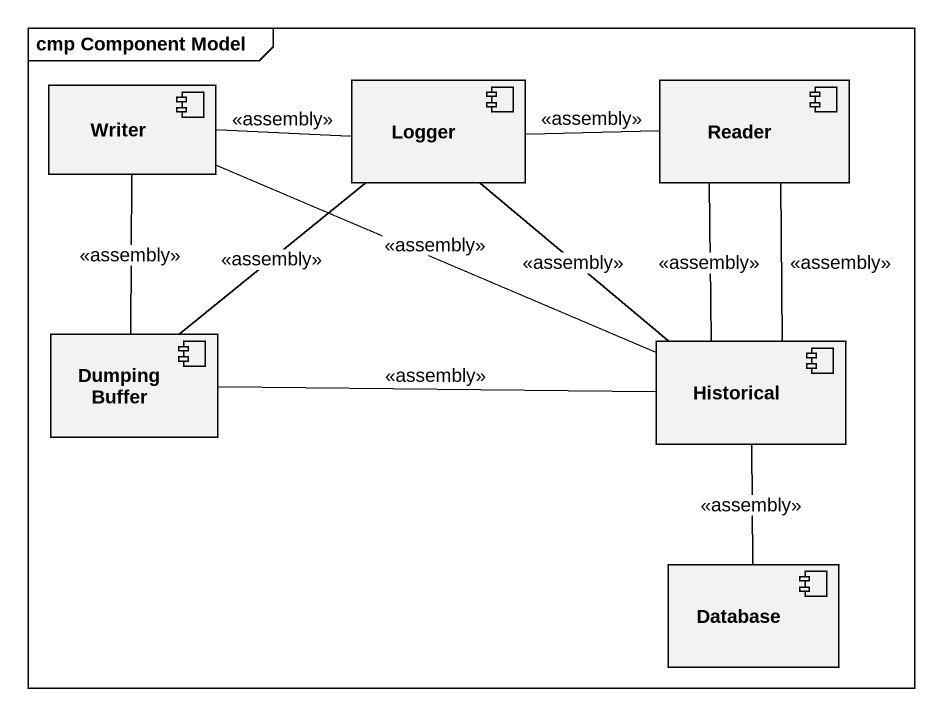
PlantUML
@startuml
mainframe cmp Component Model
component Writer
component Logger
component Reader
component "Dumping Buffer" as Dumping_Buffer
component Historical
component "Database" as Database_
Writer -right- Logger : <<assembly>>
Reader -left- Logger : <<assembly>>
Reader -- Historical : <<assembly>>
Dumping_Buffer -up- Writer : <<assembly>>
Dumping_Buffer -up- Logger : <<assembly>>
Historical -left- Writer : <<assembly>>
Historical -up- Logger : <<assembly>>
Historical -up- Reader : <<assembly>>
Historical -left- Dumping_Buffer : <<assembly>>
Historical -- Database_ : <<assembly>>
@enduml
